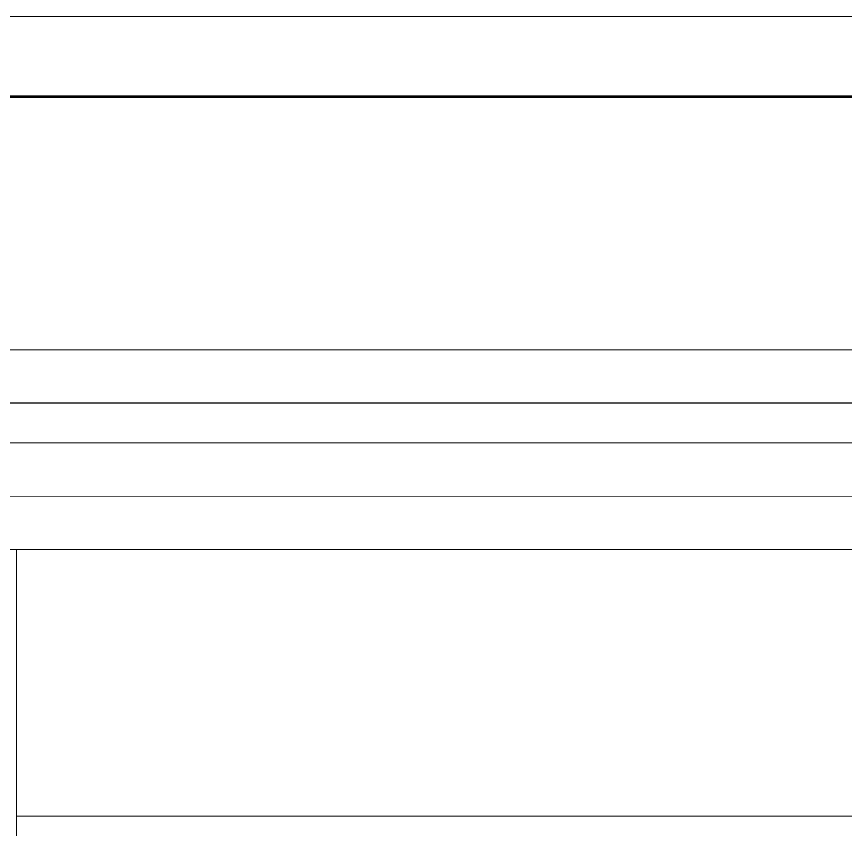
# Model space of a CAD drawing. Extents: x -2749 to 23780, y -1311 to 8245.
# Drawn here: x 1262.5 to 1324.7, y 3864 to 3925 of the extents above; entities that cross this region are included whole.
import ezdxf

# ---------------------------------------------------------------- set-up
doc = ezdxf.new("R2010")
doc.units = 0
doc.header["$MEASUREMENT"] = 0
doc.layers.get('0').update_dxf_attribs({"color": 9, "lineweight": 9})
for name, color, linetype, lineweight in [('00', 9, 'Continuous', 9), ('01', 9, 'Continuous', 9), ('06D', 9, 'Continuous', 9), ('10', 9, 'Continuous', 9), ('33', 9, 'BATTING', 9), ('40B', 9, 'Continuous', 9)]:
    doc.layers.add(name, color=color, linetype=linetype, lineweight=lineweight)
doc.linetypes.add('BATTING', pattern='A,0.0001,-0.1,[134,ltypeshp.shx,S=0.1,R=0,X=-0.1,Y=0],-0.2,[134,ltypeshp.shx,S=0.1,R=180,X=0.1,Y=0],-0.1', length=0.4001)

# ---------------------------------------------------------------- blocks, each defined once
blk = doc.blocks.new('p-kolon_80x80')
blk.add_lwpolyline([(-40, -40), (40, -40), (40, 40), (-40, 40)], close=True)
blk = doc.blocks.new('p-zemin kat')
at = {"layer": '00'}
blk.add_lwpolyline([(1380, 3865), (1262.5, 3865), (1262.5, 3885), (1380, 3885)], close=True, dxfattribs=at)
at = {"layer": '06D'}
for points in [[(1154.5, 3765), (1122.5, 3765), (1122.5, 3925), (2262.5, 3925), (2262.5, 3765), (2262.5, 3765)], [(1147.5, 3765.573), (1147.499, 3900), (1381.593, 3900.002)], [(1154.5, 3760), (1154.5, 3893), (1379.668, 3893)]]:
    blk.add_lwpolyline(points, dxfattribs=at)
at = {"layer": '10'}
for points, const_width in [([(1128.5, 3765), (1128.5, 3919), (2256.6, 3919), (2256.6, 3765)], 0.2), ([(1151.5, 3765.573), (1151.499, 3896), (1386.448, 3895.999)], 0.1)]:
    blk.add_lwpolyline(points, dxfattribs=dict(at, const_width=const_width))
at = {"layer": '33', "ltscale": 0.4}
blk.add_lwpolyline([(1379.968, 3888.99), (1158.37, 3889), (1158.505, 3760), (1158.505, 3760)], dxfattribs=at)
at = {"layer": '40B'}
blk.add_lwpolyline([(2222.5, 2815), (2222.5, 3885), (1162.5, 3885), (1162.5, 2865), (1162.5, 2865), (1162.5, 2815), (2222.5, 2815)], close=True, dxfattribs=at)
at = {"layer": '01'}
blk.add_blockref('p-kolon_80x80', (1222.5, 3845), dxfattribs=at)

msp = doc.modelspace()

# ---------------------------------------------------------------- linework, layer by layer
msp.add_lwpolyline([(1122.5, 3925), (2262.5, 3925)])

# ---------------------------------------------------------------- block references
msp.add_blockref('p-zemin kat', (0, 0))

doc.saveas('drawing.dxf')
